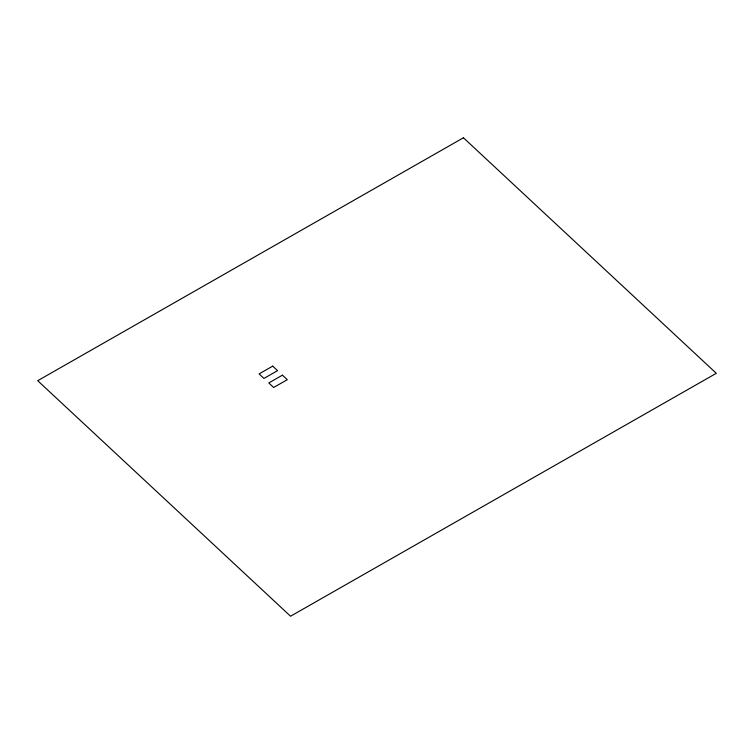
<?xml version="1.0" encoding="UTF-8"?>
<svg xmlns="http://www.w3.org/2000/svg" width="754" height="754" viewBox="0 0 754 754"><rect width="100%" height="100%" fill="white"/><g stroke="black" fill="none" stroke-linecap="round" stroke-linejoin="round"><path stroke-width="1.13" d="M463.446 137.775L37.7 380.695L290.554 616.225L716.3 373.305L463.446 137.775M272.722 366.133L259.084 373.909L263.938 378.433L277.576 370.648L272.722 366.133M282.43 375.172L268.792 382.947L273.645 387.471L287.283 379.696L282.43 375.172"/></g></svg>
